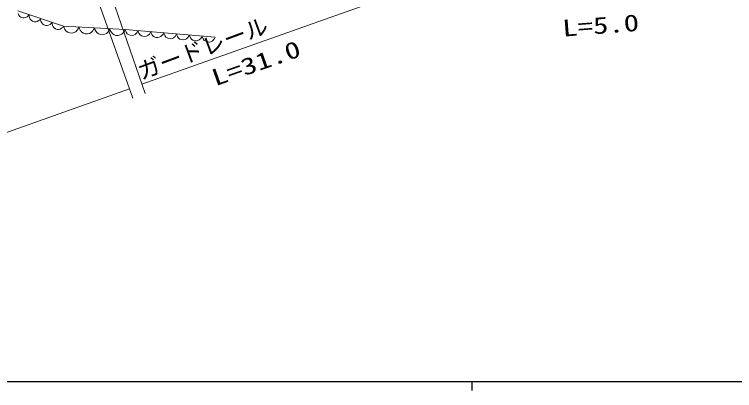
# Model space of a CAD drawing. Units: millimetres, scale not verified. Extents: x 40000 to 680000, y 20000 to 380000.
# Drawn here: x 117952 to 196728, y 204000 to 245186 of the extents above; entities that cross this region are included whole.
import ezdxf
from ezdxf.enums import TextEntityAlignment as Align

# ---------------------------------------------------------------- set-up
doc = ezdxf.new("R2010")
doc.units = ezdxf.units.MM
doc.header["$LTSCALE"] = 1000
for name, color, linetype, lineweight in [('M-TTL-BAND', 7, 'Continuous', 25), ('S-BGD', 1, 'Continuous', 13), ('S-BGD-HTXT', 6, 'Continuous', 13)]:
    doc.layers.add(name, color=color, linetype=linetype, lineweight=lineweight)
doc.styles.add('ＭＳ ゴシック', font='')
doc.styles.get('ＭＳ ゴシック').set_extended_font_data('MS Gothic')

msp = doc.modelspace()

# ---------------------------------------------------------------- linework, layer by layer
at = {"layer": 'M-TTL-BAND'}
for p, q in [((40000, 205000), (579000, 205000)), ((168000, 205000), (168000, 204000))]:
    msp.add_line(p, q, dxfattribs=at)
at = {"layer": 'S-BGD'}
for p, q in [((118319, 245576), (123331, 243893)), ((118352, 245269), (118428, 245090)), ((118428, 245090), (118540, 244968)), ((119360, 244930), (119473, 245028)), ((119473, 245028), (119572, 245155)), ((119572, 245155), (119571, 244995)), ((118540, 244968), (118672, 244872)), ((118672, 244872), (118866, 244807)), ((118866, 244807), (119029, 244804)), ((119029, 244804), (119192, 244833)), ((119192, 244833), (119360, 244930)), ((119571, 244995), (119605, 244848)), ((119605, 244848), (119681, 244669)), ((119681, 244669), (119793, 244548)), ((119793, 244548), (119925, 244451)), ((119925, 244451), (120119, 244386)), ((120119, 244386), (120282, 244384)), ((120282, 244384), (120445, 244413)), ((120445, 244413), (120613, 244509)), ((120613, 244509), (120726, 244607)), ((120726, 244607), (120825, 244735)), ((120825, 244735), (120824, 244575)), ((120824, 244575), (120858, 244427)), ((120858, 244427), (120934, 244249)), ((120934, 244249), (121046, 244127)), ((121979, 244187), (122078, 244314)), ((122078, 244314), (122076, 244154)), ((121046, 244127), (121178, 244031)), ((121178, 244031), (121372, 243966)), ((121372, 243966), (121535, 243963)), ((121535, 243963), (121698, 243992)), ((121698, 243992), (121866, 244089)), ((121866, 244089), (121979, 244187)), ((122076, 244154), (122111, 244007)), ((122111, 244007), (122187, 243828)), ((122187, 243828), (122299, 243707)), ((122299, 243707), (122431, 243610)), ((122431, 243610), (122625, 243545)), ((122625, 243545), (122788, 243543)), ((122788, 243543), (122951, 243571)), ((122951, 243571), (123119, 243668)), ((123119, 243668), (123232, 243766)), ((123232, 243766), (123331, 243893)), ((123331, 243893), (130065, 243550)), ((123331, 243893), (123384, 243697)), ((123384, 243697), (123477, 243527)), ((123477, 243527), (123631, 243334)), ((124658, 243281), (124832, 243458)), ((124832, 243458), (124937, 243617)), ((124937, 243617), (125014, 243808)), ((125014, 243808), (125068, 243611)), ((125068, 243611), (125160, 243441)), ((125160, 243441), (125315, 243248)), ((126515, 243372), (126621, 243531)), ((126621, 243531), (126698, 243722)), ((126698, 243722), (126751, 243525)), ((126751, 243525), (126844, 243355)), ((128199, 243286), (128304, 243445)), ((128304, 243445), (128381, 243636)), ((128381, 243636), (128435, 243439)), ((128435, 243439), (128527, 243270)), ((129988, 243360), (130065, 243550)), ((130065, 243550), (139895, 242697)), ((130065, 243550), (130103, 243384)), ((131399, 243271), (131469, 243428)), ((131469, 243428), (131508, 243262)), ((123631, 243334), (123811, 243223)), ((123811, 243223), (124006, 243150)), ((124006, 243150), (124267, 243137)), ((124267, 243137), (124468, 243190)), ((124468, 243190), (124658, 243281)), ((125315, 243248), (125495, 243137)), ((125495, 243137), (125689, 243064)), ((125689, 243064), (125950, 243051)), ((125950, 243051), (126151, 243104)), ((126151, 243104), (126342, 243195)), ((126342, 243195), (126515, 243372)), ((126844, 243355), (126998, 243162)), ((126998, 243162), (127178, 243051)), ((127178, 243051), (127373, 242978)), ((127373, 242978), (127634, 242965)), ((127634, 242965), (127835, 243018)), ((127835, 243018), (128025, 243109)), ((128025, 243109), (128199, 243286)), ((128527, 243270), (128682, 243076)), ((128682, 243076), (128862, 242965)), ((128862, 242965), (129056, 242892)), ((129056, 242892), (129317, 242879)), ((129317, 242879), (129518, 242932)), ((129518, 242932), (129709, 243024)), ((129709, 243024), (129882, 243200)), ((129882, 243200), (129988, 243360)), ((130103, 243384), (130176, 243239)), ((130176, 243239), (130299, 243073)), ((130299, 243073), (130446, 242975)), ((130446, 242975), (130607, 242908)), ((130607, 242908), (130825, 242890)), ((130825, 242890), (130994, 242928)), ((130994, 242928), (131156, 242999)), ((131156, 242999), (131306, 243141)), ((131306, 243141), (131399, 243271)), ((131508, 243262), (131580, 243118)), ((131580, 243118), (131704, 242951)), ((131704, 242951), (131851, 242854)), ((131851, 242854), (132011, 242787)), ((132011, 242787), (132229, 242768)), ((132229, 242768), (132399, 242806)), ((132399, 242806), (132560, 242877)), ((132560, 242877), (132711, 243020)), ((132711, 243020), (132803, 243150)), ((132803, 243150), (132873, 243306)), ((132873, 243306), (132912, 243140)), ((132912, 243140), (132984, 242996)), ((132984, 242996), (133108, 242829)), ((133108, 242829), (133255, 242732)), ((133255, 242732), (133416, 242665)), ((133416, 242665), (133633, 242646)), ((133633, 242646), (133803, 242684)), ((133803, 242684), (133965, 242755)), ((133965, 242755), (134115, 242898)), ((134115, 242898), (134208, 243028)), ((134208, 243028), (134278, 243184)), ((134278, 243184), (134316, 243018)), ((134316, 243018), (134389, 242874)), ((134389, 242874), (134512, 242708)), ((134512, 242708), (134660, 242610)), ((135369, 242633), (135519, 242776)), ((135519, 242776), (135612, 242906)), ((135612, 242906), (135682, 243063)), ((135682, 243063), (135721, 242897)), ((135721, 242897), (135793, 242752)), ((135793, 242752), (135917, 242586)), ((136773, 242512), (136924, 242654)), ((136924, 242654), (137016, 242784)), ((137016, 242784), (137086, 242941)), ((137086, 242941), (137125, 242775)), ((137125, 242775), (137198, 242631)), ((138328, 242532), (138421, 242662)), ((138421, 242662), (138491, 242819)), ((138491, 242819), (138529, 242653)), ((138529, 242653), (138602, 242509)), ((139825, 242541), (139895, 242697)), ((134660, 242610), (134820, 242543)), ((134820, 242543), (135038, 242524)), ((135038, 242524), (135207, 242563)), ((135207, 242563), (135369, 242633)), ((135917, 242586), (136064, 242488)), ((136064, 242488), (136224, 242421)), ((136224, 242421), (136442, 242402)), ((136442, 242402), (136612, 242441)), ((136612, 242441), (136773, 242512)), ((137198, 242631), (137321, 242464)), ((137321, 242464), (137468, 242367)), ((137468, 242367), (137629, 242300)), ((137629, 242300), (137846, 242281)), ((137846, 242281), (138016, 242319)), ((138016, 242319), (138178, 242390)), ((138178, 242390), (138328, 242532)), ((138602, 242509), (138725, 242342)), ((138725, 242342), (138873, 242245)), ((138873, 242245), (139033, 242178)), ((139033, 242178), (139251, 242159)), ((139251, 242159), (139420, 242197)), ((139420, 242197), (139582, 242268)), ((139582, 242268), (139732, 242411)), ((139732, 242411), (139825, 242541))]:
    msp.add_line(p, q, dxfattribs=at)
at = {"layer": 'S-BGD-HTXT'}
for p, q in [((122897, 263673), (132252, 236511)), ((121286, 262944), (130898, 236028)), ((131899, 237538), (161482, 248098)), ((83943, 220421), (130533, 237051))]:
    msp.add_line(p, q, dxfattribs=at)

# ---------------------------------------------------------------- texts
at = {"layer": 'S-BGD-HTXT', "style": 'ＭＳ ゴシック', "width": 1.35}
for s, rotation, p in [('L=5.0', 4.4, (177992, 242204)), ('L=31.0', 19.4, (140109, 236791))]:
    msp.add_text(s, height=1833, rotation=rotation, dxfattribs=at).set_placement(p, align=Align.BOTTOM_LEFT)
at = {"layer": 'S-BGD-HTXT', "style": 'ＭＳ ゴシック'}
msp.add_text('ガードレール', height=1833, rotation=20.4, dxfattribs=at).set_placement((132027, 237485), align=Align.BOTTOM_LEFT)

doc.saveas('drawing.dxf')
